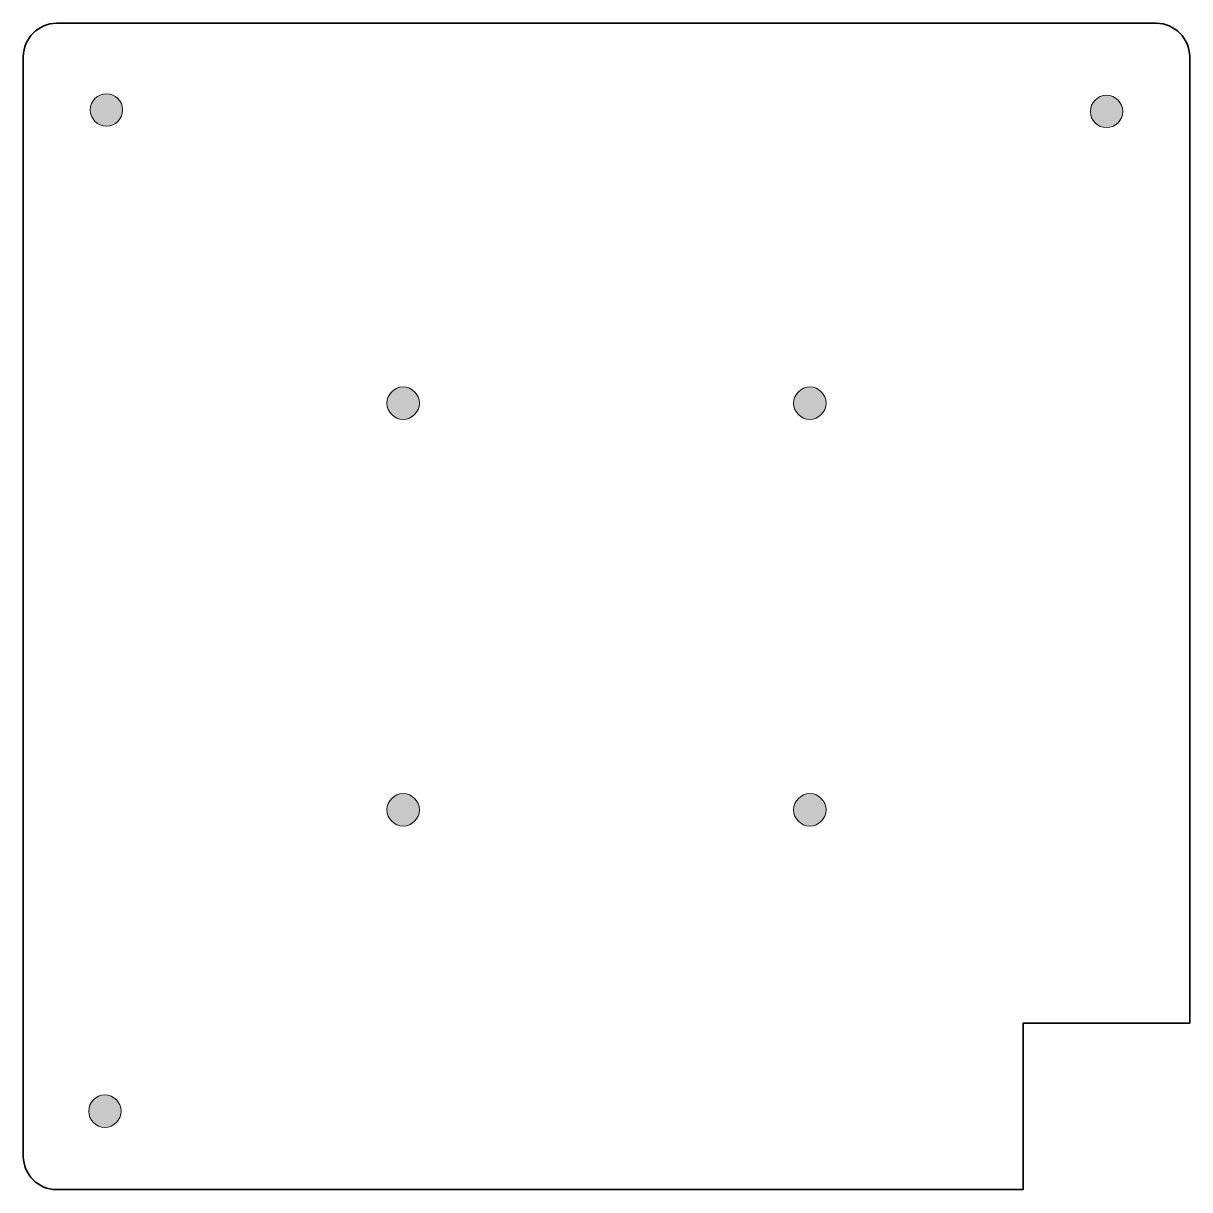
# Model space of a CAD drawing. Header units: inches. Extents: x 1.25 to 4.75, y -4.64 to -1.14.
import ezdxf

# ---------------------------------------------------------------- set-up
doc = ezdxf.new("R2010")
doc.units = ezdxf.units.IN
doc.header["$MEASUREMENT"] = 0
doc.layers.add('Layer 1', color=7, linetype='Continuous')

msp = doc.modelspace()

# ---------------------------------------------------------------- hatches: boundary and pattern name
at = {"layer": 'Layer 1', "true_color": 0x231f20}
h = msp.add_hatch(color=179, dxfattribs=at)
h.dxf.hatch_style = 2
edge = h.paths.add_edge_path()
edge.add_spline(control_points=[(1.548, -1.4028), (1.548, -1.4296), (1.5263, -1.4514), (1.4994, -1.4514), (1.4726, -1.4514), (1.4508, -1.4296), (1.4508, -1.4028), (1.4508, -1.3759), (1.4726, -1.3542), (1.4994, -1.3542), (1.5263, -1.3542), (1.548, -1.3759), (1.548, -1.4028)], knot_values=[0, 0, 0, 0, 1, 1, 1, 2, 2, 2, 3, 3, 3, 4, 4, 4, 4], degree=3, periodic=1)
h = msp.add_hatch(color=179, dxfattribs=at)
h.dxf.hatch_style = 2
edge = h.paths.add_edge_path()
edge.add_spline(control_points=[(4.5492, -1.4074), (4.5492, -1.4343), (4.5274, -1.456), (4.5006, -1.456), (4.4737, -1.456), (4.452, -1.4343), (4.452, -1.4074), (4.452, -1.3806), (4.4737, -1.3588), (4.5006, -1.3588), (4.5274, -1.3588), (4.5492, -1.3806), (4.5492, -1.4074)], knot_values=[0, 0, 0, 0, 1, 1, 1, 2, 2, 2, 3, 3, 3, 4, 4, 4, 4], degree=3, periodic=1)
h = msp.add_hatch(color=179, dxfattribs=at)
h.dxf.hatch_style = 2
edge = h.paths.add_edge_path()
edge.add_spline(control_points=[(2.4384, -2.2827), (2.4384, -2.3095), (2.4166, -2.3313), (2.3898, -2.3313), (2.3629, -2.3313), (2.3412, -2.3095), (2.3412, -2.2827), (2.3412, -2.2558), (2.3629, -2.2341), (2.3898, -2.2341), (2.4166, -2.2341), (2.4384, -2.2558), (2.4384, -2.2827)], knot_values=[0, 0, 0, 0, 1, 1, 1, 2, 2, 2, 3, 3, 3, 4, 4, 4, 4], degree=3, periodic=1)
h = msp.add_hatch(color=179, dxfattribs=at)
h.dxf.hatch_style = 2
edge = h.paths.add_edge_path()
edge.add_spline(control_points=[(3.6589, -2.2827), (3.6589, -2.3095), (3.6371, -2.3313), (3.6102, -2.3313), (3.5834, -2.3313), (3.5616, -2.3095), (3.5616, -2.2827), (3.5616, -2.2558), (3.5834, -2.2341), (3.6102, -2.2341), (3.6371, -2.2341), (3.6589, -2.2558), (3.6589, -2.2827)], knot_values=[0, 0, 0, 0, 1, 1, 1, 2, 2, 2, 3, 3, 3, 4, 4, 4, 4], degree=3, periodic=1)
h = msp.add_hatch(color=179, dxfattribs=at)
h.dxf.hatch_style = 2
edge = h.paths.add_edge_path()
edge.add_spline(control_points=[(2.4384, -3.5032), (2.4384, -3.53), (2.4166, -3.5518), (2.3898, -3.5518), (2.3629, -3.5518), (2.3412, -3.53), (2.3412, -3.5032), (2.3412, -3.4763), (2.3629, -3.4545), (2.3898, -3.4545), (2.4166, -3.4545), (2.4384, -3.4763), (2.4384, -3.5032)], knot_values=[0, 0, 0, 0, 1, 1, 1, 2, 2, 2, 3, 3, 3, 4, 4, 4, 4], degree=3, periodic=1)
h = msp.add_hatch(color=179, dxfattribs=at)
h.dxf.hatch_style = 2
edge = h.paths.add_edge_path()
edge.add_spline(control_points=[(3.6588, -3.5031), (3.6588, -3.53), (3.6371, -3.5518), (3.6102, -3.5518), (3.5834, -3.5518), (3.5616, -3.53), (3.5616, -3.5031), (3.5616, -3.4763), (3.5834, -3.4545), (3.6102, -3.4545), (3.6371, -3.4545), (3.6588, -3.4763), (3.6588, -3.5031)], knot_values=[0, 0, 0, 0, 1, 1, 1, 2, 2, 2, 3, 3, 3, 4, 4, 4, 4], degree=3, periodic=1)
h = msp.add_hatch(color=179, dxfattribs=at)
h.dxf.hatch_style = 2
edge = h.paths.add_edge_path()
edge.add_spline(control_points=[(1.5434, -4.4074), (1.5434, -4.4342), (1.5216, -4.456), (1.4948, -4.456), (1.4679, -4.456), (1.4462, -4.4342), (1.4462, -4.4074), (1.4462, -4.3805), (1.4679, -4.3588), (1.4948, -4.3588), (1.5216, -4.3588), (1.5434, -4.3805), (1.5434, -4.4074)], knot_values=[0, 0, 0, 0, 1, 1, 1, 2, 2, 2, 3, 3, 3, 4, 4, 4, 4], degree=3, periodic=1)

# ---------------------------------------------------------------- linework, layer by layer
at = {"layer": 'Layer 1', "color": 179, "lineweight": 35, "true_color": 0x231f20}
msp.add_open_spline([(4.65, -1.1429), (4.65, -1.1429), (1.35, -1.1429), (1.35, -1.1429), (1.2948, -1.1429), (1.25, -1.1877), (1.25, -1.2429), (1.25, -1.2429), (1.25, -4.5429), (1.25, -4.5429), (1.25, -4.5982), (1.2948, -4.6429), (1.35, -4.6429), (1.35, -4.6429), (4.25, -4.6429), (4.25, -4.6429), (4.25, -4.6429), (4.25, -4.1429), (4.25, -4.1429), (4.25, -4.1429), (4.75, -4.1429), (4.75, -4.1429), (4.75, -4.1429), (4.75, -1.2429), (4.75, -1.2429), (4.75, -1.1877), (4.7052, -1.1429), (4.65, -1.1429)], degree=3, knots=[0, 0, 0, 0, 1, 1, 1, 2, 2, 2, 3, 3, 3, 4, 4, 4, 5, 5, 5, 6, 6, 6, 7, 7, 7, 8, 8, 8, 9, 9, 9, 9], dxfattribs=at)
at = {"layer": 'Layer 1', "lineweight": 0}
for points in [[(1.548, -1.4028), (1.548, -1.4296), (1.5263, -1.4514), (1.4994, -1.4514), (1.4726, -1.4514), (1.4508, -1.4296), (1.4508, -1.4028), (1.4508, -1.3759), (1.4726, -1.3542), (1.4994, -1.3542), (1.5263, -1.3542), (1.548, -1.3759), (1.548, -1.4028)], [(4.5492, -1.4074), (4.5492, -1.4343), (4.5274, -1.456), (4.5006, -1.456), (4.4737, -1.456), (4.452, -1.4343), (4.452, -1.4074), (4.452, -1.3806), (4.4737, -1.3588), (4.5006, -1.3588), (4.5274, -1.3588), (4.5492, -1.3806), (4.5492, -1.4074)], [(2.4384, -2.2827), (2.4384, -2.3095), (2.4166, -2.3313), (2.3898, -2.3313), (2.3629, -2.3313), (2.3412, -2.3095), (2.3412, -2.2827), (2.3412, -2.2558), (2.3629, -2.2341), (2.3898, -2.2341), (2.4166, -2.2341), (2.4384, -2.2558), (2.4384, -2.2827)], [(3.6589, -2.2827), (3.6589, -2.3095), (3.6371, -2.3313), (3.6102, -2.3313), (3.5834, -2.3313), (3.5616, -2.3095), (3.5616, -2.2827), (3.5616, -2.2558), (3.5834, -2.2341), (3.6102, -2.2341), (3.6371, -2.2341), (3.6589, -2.2558), (3.6589, -2.2827)], [(2.4384, -3.5032), (2.4384, -3.53), (2.4166, -3.5518), (2.3898, -3.5518), (2.3629, -3.5518), (2.3412, -3.53), (2.3412, -3.5032), (2.3412, -3.4763), (2.3629, -3.4545), (2.3898, -3.4545), (2.4166, -3.4545), (2.4384, -3.4763), (2.4384, -3.5032)], [(3.6588, -3.5031), (3.6588, -3.53), (3.6371, -3.5518), (3.6102, -3.5518), (3.5834, -3.5518), (3.5616, -3.53), (3.5616, -3.5031), (3.5616, -3.4763), (3.5834, -3.4545), (3.6102, -3.4545), (3.6371, -3.4545), (3.6588, -3.4763), (3.6588, -3.5031)], [(1.5434, -4.4074), (1.5434, -4.4342), (1.5216, -4.456), (1.4948, -4.456), (1.4679, -4.456), (1.4462, -4.4342), (1.4462, -4.4074), (1.4462, -4.3805), (1.4679, -4.3588), (1.4948, -4.3588), (1.5216, -4.3588), (1.5434, -4.3805), (1.5434, -4.4074)]]:
    msp.add_open_spline(points, degree=3, knots=[0, 0, 0, 0, 1, 1, 1, 2, 2, 2, 3, 3, 3, 4, 4, 4, 4], dxfattribs=at)

doc.saveas('drawing.dxf')
